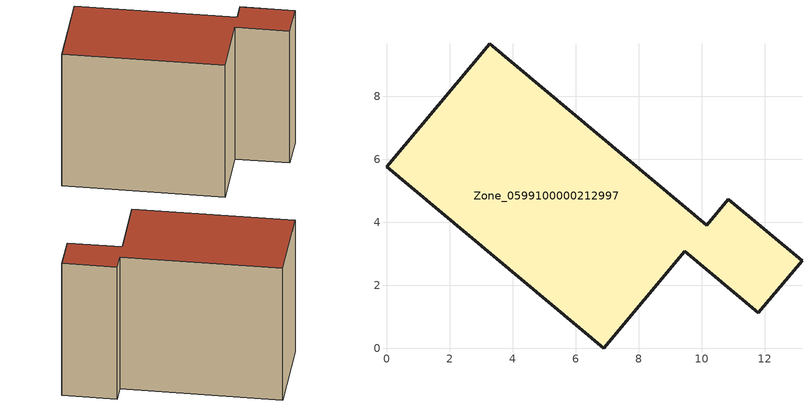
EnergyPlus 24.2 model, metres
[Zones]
Zone_0599100000212997
 floor ground (C_G): 9.47,3.08 6.9,0 0,5.77 3.27,9.68 10.17,3.91 10.85,4.74 13.19,2.79 11.8,1.13 z0
 wall outside (C_F): 3.27,9.68 0,5.77 6.9,0 9.47,3.08 11.8,1.13 13.19,2.79 10.85,4.74 10.17,3.91 3.27,9.68 z0:8.42
 roof outside (C_R): 13.19,2.79 10.85,4.74 10.17,3.91 3.27,9.68 0,5.77 6.9,0 9.47,3.08 11.8,1.13 z8.42
[BUILDING]
Pand.0599100000212997: North Axis=0; Terrain=City; Loads Convergence Tolerance Value=0.04; Temperature Convergence Tolerance Value=0.4; Solar Distribution=FullExterior; Maximum Number of Warmup Days=25; Minimum Number of Warmup Days=1
[Site:Location]
Rotterdam.The.Hague.AP_ZH_NLD Design_Conditions: Latitude=51.96; Longitude=4.45; Time Zone=1; Elevation=-4.5
[SITE:GROUNDTEMPERATURE:BUILDINGSURFACE]
18, 18, 18, 18, 18, 18, 18, 18, 18, 18, 18, 18
[MATERIAL] Thermal Absorptance=0.9; Solar Absorptance=0.7; Visible Absorptance=0.7
Name | Roughness | Thickness | Conductivity | Density | Specific Heat
G.TI.1975-1991 | MediumSmooth | 0.15 | 0.288461 | 540 | 1210
F.TI.1975-1991 | Rough | 0.3 | 0.230769 | 1920 | 840
R.TI.1975-1991 | MediumRough | 0.2 | 0.153846 | 1500 | 1000
[CONSTRUCTION]
C_G: G.TI.1975-1991
C_F: F.TI.1975-1991
C_R: R.TI.1975-1991
[ZONE]
Zone_0599100000212997: Type=1; Multiplier=1; Ceiling Height=Autocalculate; Volume=Autocalculate; Floor Area=autocalculate; Part of Total Floor Area=Yes
[ZONEINFILTRATION:DESIGNFLOWRATE]
Infil_Zone_0599100000212997: Zone or ZoneList or Space or SpaceList=Zone_0599100000212997; Schedule=AlwaysOn; Design Flow Rate Calculation Method=Flow/Area; Flow Rate per Floor Area=0.003; Constant Term Coefficient=1; Temperature Term Coefficient=0; Velocity Term Coefficient=0; Velocity Squared Term Coefficient=0
[HVACTEMPLATE:ZONE:IDEALLOADSAIRSYSTEM]
Zone_0599100000212997: Maximum Heating Supply Air Temperature=50; Minimum Cooling Supply Air Temperature=13; Maximum Heating Supply Air Humidity Ratio=0.0156; Minimum Cooling Supply Air Humidity Ratio=0.0077; Heating Limit=NoLimit; Cooling Limit=NoLimit; Dehumidification Control Type=ConstantSensibleHeatRatio; Cooling Sensible Heat Ratio=0.7; Dehumidification Setpoint=60; Humidification Control Type=None; Humidification Setpoint=30; Outdoor Air Method=None; Outdoor Air Flow Rate per Person=0.00944; Outdoor Air Flow Rate per Zone Floor Area=0; Outdoor Air Flow Rate per Zone=0; Demand Controlled Ventilation Type=None; Outdoor Air Economizer Type=NoEconomizer; Heat Recovery Type=None; Sensible Heat Recovery Effectiveness=0.7; Latent Heat Recovery Effectiveness=0.65
[ZONECONTROL:THERMOSTAT]
ThermostatControl_Zone_0599100000212997: Zone or ZoneList=Zone_0599100000212997; Control Type Schedule=DualSetpointControlType; Control 1=Thermostat_Zone_0599100000212997; Temperature Difference Between Cutout And Setpoint=0
[THERMOSTATSETPOINT:DUALSETPOINT]
Thermostat_Zone_0599100000212997: Heating Setpoint Temperature Schedule=HeatingSetpoint_Zone_0599100000212997; Cooling Setpoint Temperature Schedule=CoolingSetpoint_Zone_0599100000212997
[SCHEDULE:COMPACT]
HeatingSetpoint_Zone_0599100000212997: Through: 12/31, For: AllDays, Until: 24:00, 21
CoolingSetpoint_Zone_0599100000212997: Through: 12/31, For: AllDays, Until: 24:00, 24
DualSetpointControlType: Through: 12/31, For: AllDays, Until: 24:00, 4
AlwaysOn: Through: 12/31, For: AllDays, Until: 24:00, 1
